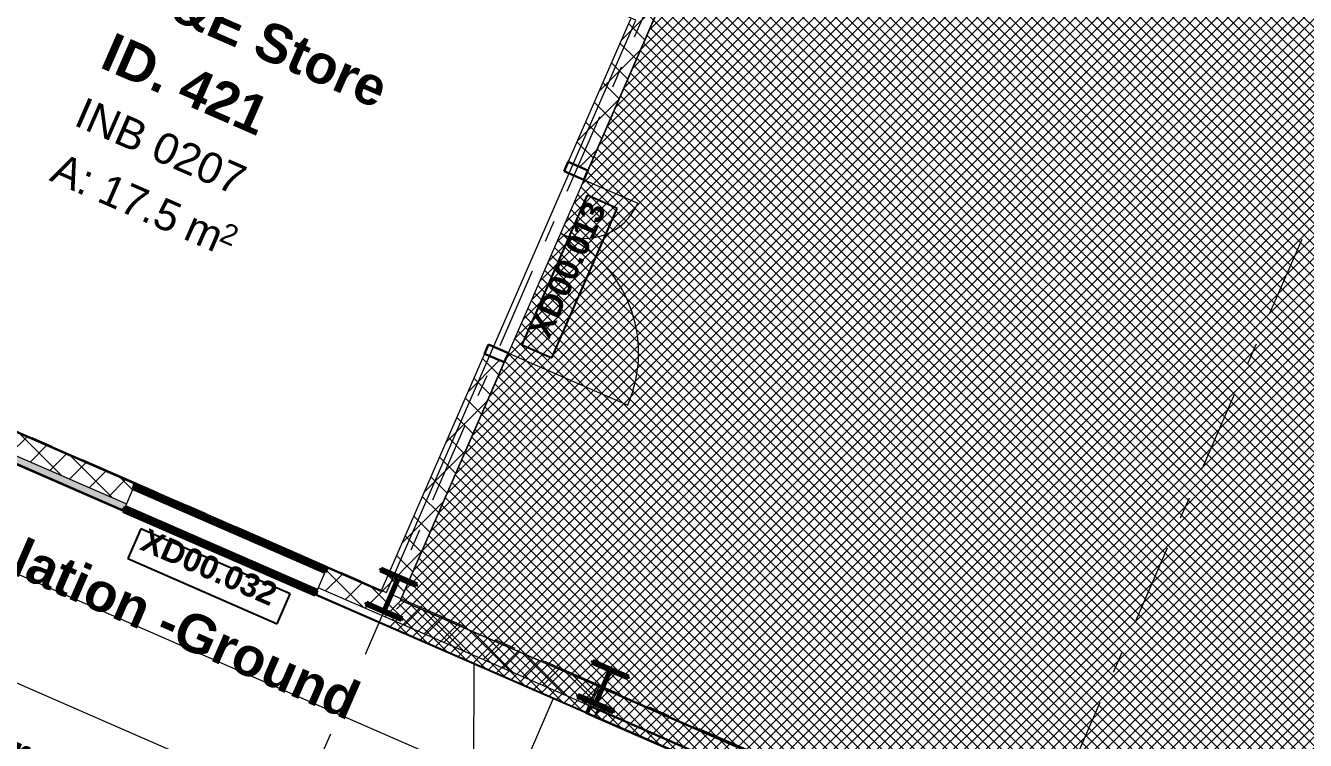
# Model space of a CAD drawing. Header units: millimetres. Extents: x -99530 to 1067232, y -97212 to 137997.
# Drawn here: x 26202 to 34515, y -29 to 4614 of the extents above; entities that cross this region are included whole.
import ezdxf
from ezdxf.enums import TextEntityAlignment as Align

# ---------------------------------------------------------------- set-up
doc = ezdxf.new("R2010")
doc.units = ezdxf.units.MM
doc.header["$MEASUREMENT"] = 0
doc.linetypes.add('Double Dashed', pattern=[1093.611073, 529.166651, -211.666656, 141.111112, -211.666656])
for name, color, linetype in [('A-05-M_Gross_Int_Circulation', 7, 'Continuous'), ('A-15-M_Column_Int', 7, 'Continuous'), ('A-15-MG_Structural_Grid', 7, 'Continuous'), ('A-25-M_Wall_Int', 7, 'Continuous'), ('ArchiCAD Door Markers', 7, 'Continuous'), ('ArchiCAD Doors', 7, 'Continuous'), ('ArchiCAD Windows', 7, 'Continuous'), ('New_A-05-M_Gross_Int_Siemens', 7, 'Continuous'), ('New_ArchiCAD Door Markers', 7, 'Continuous'), ('New_ArchiCAD Doors', 7, 'Continuous')]:
    doc.layers.add(name, color=color, linetype=linetype)
for name, color, linetype, lineweight, true_color in [('A-05-M_Gross_Int_Circulation_Pen_No__74', 7, 'Continuous', 20, 0x606060), ('A-15-M_Column_Int_Pen_No__28', 7, 'Continuous', 50, 0x2a2a2a), ('A-15-MG_Structural_Grid_Pen_No__163', 7, 'Continuous', 0, 0x750077), ('A-25-M_Wall_Int_Pen_No__102', 7, 'Continuous', 15, 0xcccccc), ('A-25-M_Wall_Int_Pen_No__107', 7, 'Continuous', 15, 0xa6a6a6), ('A-25-M_Wall_Int_Pen_No__27', 7, 'Continuous', 50, 0x2a2a2a), ('ArchiCAD Doors_Pen_No__43', 7, 'Continuous', 30, 0x444444), ('ArchiCAD Doors_Pen_No__63', 7, 'Continuous', 20, 0x606060), ('ArchiCAD Windows_Pen_No__43', 7, 'Continuous', 30, 0x444444), ('New_A-05-M_Gross_Int_Siemens_Pen_No__74', 7, 'Continuous', 20, 0x606060)]:
    doc.layers.add(name, color=color, linetype=linetype, lineweight=lineweight, true_color=true_color)
for name, color, linetype, lineweight in [('A-25-M_Wall_Int_Pen_No__1', 7, 'Continuous', 13), ('A-30-M_Stair_Pen_No__1', 7, 'Continuous', 13), ('A-30-M_Stair_Pen_No__2', 8, 'Continuous', 15), ('ArchiCAD Door Markers_Pen_No__1', 7, 'Continuous', 13), ('ArchiCAD Door Markers_Pen_No__5', 7, 'Continuous', 25), ('ArchiCAD Doors_Pen_No__1', 7, 'Continuous', 13), ('ArchiCAD Zone Stamps_Pen_No__6', 7, 'Continuous', 35), ('New_A-95-P_Text_1_50_GA_Pen_No__1', 7, 'Continuous', 13), ('New_ArchiCAD Door Markers_Pen_No__1', 7, 'Continuous', 13), ('New_ArchiCAD Door Markers_Pen_No__5', 7, 'Continuous', 25), ('New_ArchiCAD Doors_Pen_No__1', 7, 'Continuous', 13), ('New_ArchiCAD Zone Stamps_Pen_No__6', 7, 'Continuous', 35), ('New_ArchiCAD Zone Stamps_Pen_No__9', 7, 'Continuous', 13)]:
    doc.layers.add(name, color=color, linetype=linetype, lineweight=lineweight)
doc.styles.add('GENERATED_STYLE_1', font='')
doc.styles.add('GENERATED_STYLE_2', font='')
doc.styles.add('GENERATED_STYLE_3', font='')
doc.styles.add('GENERATED_STYLE_4', font='')
doc.styles.get('GENERATED_STYLE_1').set_extended_font_data('Arial', bold=True)
doc.styles.get('GENERATED_STYLE_2').set_extended_font_data('Swis721 BT', bold=True)
doc.styles.get('GENERATED_STYLE_3').set_extended_font_data('Arial')
doc.styles.get('GENERATED_STYLE_4').set_extended_font_data('Swis721 BT')
pattern_1 = [(45, (0, 0), (-91.9239, 91.9239), []), (135, (0, 0), (91.9239, 91.9239), [])]
pattern_2 = [(156.44035, (0, 0), (69.2307, 158.7675), [0, -100]), (156.44035, (-80.45, -59.4), (69.2307, 158.7675), [0, -100])]
pattern_3 = [(103.994, (0, 0), (-1137.956, 451.32), [0, -965.2, 0, -1079.5, 0, -1031.875]), (73.994, (0, 0), (-1195.13, 1745.31), [0, -520.7, 0, -869.95, 0, -333.375]), (33.994, (-311.5, -716.2), (785.414, 1814.82), [0, -317.5, 0, -1143, 0, -1492.25]), (23.994, (-311.5, -716.2), (250.28, 1972.77), [0, -158.75, 0, -749.3, 0, -857.25])]

# ---------------------------------------------------------------- blocks, each defined once
blk = doc.blocks.new('M&E Store_INB 0207_8_1', base_point=(27299, 3664.8))
at = {"layer": 'New_A-05-M_Gross_Int_Siemens_Pen_No__74', "linetype": 'Continuous'}
for p, q in [((26202.9, 6377.4), (24581.7, 2659.5)), ((30167.3, 4648.7), (26202.9, 6377.4)), ((28546.1, 930.8), (30167.3, 4648.7)), ((24581.7, 2659.5), (28546.1, 930.8))]:
    blk.add_line(p, q, dxfattribs=at)
at = {"layer": 'New_ArchiCAD Zone Stamps_Pen_No__6'}
for tag, height, style, p in [('ROOM_NAME', 250, 'GENERATED_STYLE_1', (26963.8, 5007.4)), ('zoneNameLine2', 250, 'GENERATED_STYLE_1', (26775.3, 4575.3)), ('ROOM_NUMBER', 200, 'GENERATED_STYLE_3', (26586.9, 4154.6)), ('measuredAreaCode', 200, 'GENERATED_STYLE_3', (26429.9, 3794.5)), ('DUMMY_649', 200, 'GENERATED_STYLE_3', (26737.3, 3660.4)), ('DUMMY_650', 200, 'GENERATED_STYLE_3', (27226.6, 3447.1)), ('DUMMY_651', 133.3, 'GENERATED_STYLE_3', (27505.9, 3340.5))]:
    blk.add_attdef(tag, text='', height=height, rotation=336.44041, dxfattribs=dict(at, style=style)).set_placement(p, align=Align.TOP_LEFT)
blk = doc.blocks.new('Hub Circulation -Ground_INB 0250_10_1', base_point=(26036.8, 161.4))
at = {"layer": 'A-05-M_Gross_Int_Circulation_Pen_No__74', "linetype": 'Continuous'}
blk.add_line((49129, -8259.7), (14402, 6891.1), dxfattribs=at)
at = {"layer": 'ArchiCAD Zone Stamps_Pen_No__6'}
for tag, height, style, p in [('ROOM_NAME', 250, 'GENERATED_STYLE_1', (24663, 1956.9)), ('zoneNameLine2', 250, 'GENERATED_STYLE_1', (24474.6, 1524.8)), ('ROOM_NUMBER', 200, 'GENERATED_STYLE_3', (24286.1, 1104.1)), ('measuredAreaCode', 200, 'GENERATED_STYLE_3', (24129.1, 743.9)), ('DUMMY_649', 200, 'GENERATED_STYLE_3', (24436.5, 609.9)), ('DUMMY_650', 200, 'GENERATED_STYLE_3', (25065.7, 335.5)), ('DUMMY_651', 133.3, 'GENERATED_STYLE_3', (25345, 229))]:
    blk.add_attdef(tag, text='', height=height, rotation=336.44041, dxfattribs=dict(at, style=style)).set_placement(p, align=Align.TOP_LEFT)
blk = doc.blocks.new('Workshop_INB 0206_20_1', base_point=(41803.5, 2737))
at = {"layer": 'New_A-05-M_Gross_Int_Siemens_Pen_No__74', "linetype": 'Continuous'}
for p, q in [((33150.4, 11230.1), (28638.4, 882.5)), ((28638.4, 882.5), (29945.1, 312.7)), ((29945.1, 312.7), (49171.7, -8071))]:
    blk.add_line(p, q, dxfattribs=at)
at = {"layer": 'New_ArchiCAD Zone Stamps_Pen_No__9'}
for tag, height, style, p in [('ROOM_NAME', 250, 'GENERATED_STYLE_1', (41497.4, 4067)), ('zoneNameLine2', 250, 'GENERATED_STYLE_1', (41309, 3634.8)), ('ROOM_NUMBER', 200, 'GENERATED_STYLE_3', (41120.6, 3214.1)), ('measuredAreaCode', 200, 'GENERATED_STYLE_3', (40963.5, 2854)), ('DUMMY_649', 200, 'GENERATED_STYLE_3', (41270.9, 2720)), ('DUMMY_650', 200, 'GENERATED_STYLE_3', (41900.1, 2445.6)), ('DUMMY_651', 133.3, 'GENERATED_STYLE_3', (42179.4, 2339.1))]:
    blk.add_attdef(tag, text='', height=height, rotation=336.44041, dxfattribs=dict(at, style=style)).set_placement(p, align=Align.TOP_LEFT)
blk = doc.blocks.new('Window 19')
at = {"layer": 'ArchiCAD Windows_Pen_No__43', "linetype": 'Continuous'}
for p, q in [((-4540, 140), (4540, 140)), ((-4475, 0), (4475, 0)), ((4475, -50), (4475, 0)), ((4475, 0), (4525, 0)), ((4525, 0), (4525, -50)), ((4525, 0), (4530, 0)), ((4525, -50), (4525, 0)), ((4530, 0), (4530, -50)), ((-4540, -50), (4540, -50)), ((4475, -50), (-4475, -50)), ((4525, -50), (4475, -50)), ((4530, -50), (4525, -50))]:
    blk.add_line(p, q, dxfattribs=at)
blk = doc.blocks.new('Simple Door Opening_5')
at = {"layer": 'ArchiCAD Doors_Pen_No__1', "linetype": 'Continuous'}
for p, q in [((4530, -50), (4530, 0)), ((4530, -190), (4530, -50))]:
    blk.add_line(p, q, dxfattribs=at)
blk = doc.blocks.new('Simple Door Opening_6')
at = {"layer": 'New_ArchiCAD Doors_Pen_No__1', "linetype": 'Continuous'}
for p, q in [((-680, 190), (-680, 50)), ((680, 190), (680, 50)), ((-680, 50), (-680, 0)), ((680, 50), (680, 0))]:
    blk.add_line(p, q, dxfattribs=at)
blk = doc.blocks.new('Door Stamp 17_11')
at = {"layer": 'New_ArchiCAD Door Markers_Pen_No__5', "linetype": 'Continuous'}
for p, q in [((529.8, -250), (-529.8, -250)), ((-529.8, -250), (-529.8, -461.8)), ((529.8, -461.8), (529.8, -250)), ((-529.8, -461.8), (529.8, -461.8)), ((-529.8, -461.8), (529.8, -461.8))]:
    blk.add_line(p, q, dxfattribs=at)
at = {"layer": 'New_ArchiCAD Door Markers_Pen_No__1', "style": 'GENERATED_STYLE_2'}
blk.add_attdef('AC_WIDO_ID', text='', height=150, dxfattribs=at).set_placement((-470.9, -417), align=Align.BOTTOM_LEFT)
blk = doc.blocks.new('Wall_28_1', base_point=(14441.8, 7072.9))
at = {"layer": 'A-25-M_Wall_Int_Pen_No__107', "linetype": 'Continuous'}
h = blk.add_hatch(dxfattribs=at)
h.set_pattern_fill('Concrete_Block_0001', color=256, style=0, pattern_type=2)
h.set_pattern_definition(pattern_1)
h.paths.add_polyline_path([(26912.8, 1635), (14616, 6997), (14431.7, 6924.6), (26856.8, 1506.6)])
h = blk.add_hatch(dxfattribs=at)
h.set_pattern_fill('Plaster_0001', color=256, style=0, pattern_type=2)
h.set_pattern_definition(pattern_2)
h.paths.add_polyline_path([(26856.8, 1506.6), (14431.7, 6924.6), (14365.9, 6898.8), (26836.8, 1460.8)])
h = blk.add_hatch(dxfattribs=at)
h.set_pattern_fill('Concrete_Block_0001', color=256, style=0, pattern_type=2)
h.set_pattern_definition(pattern_1)
h.paths.add_polyline_path([(28159.4, 1091.4), (28103.5, 963), (29861.1, 196.6), (29917.1, 324.9)])
h = blk.add_hatch(dxfattribs=at)
h.set_pattern_fill('Plaster_0001', color=256, style=0, pattern_type=2)
h.set_pattern_definition(pattern_2)
h.paths.add_polyline_path([(28103.5, 963), (28083.5, 917.2), (29841.1, 150.8), (29861.1, 196.6)])
at = {"layer": 'A-25-M_Wall_Int_Pen_No__1', "linetype": 'Continuous'}
for p, q in [((26856.8, 1506.6), (14431.7, 6924.6)), ((29861.1, 196.6), (28103.5, 963)), ((29861.1, 196.6), (29917.1, 324.9)), ((29841.1, 150.8), (29861.1, 196.6))]:
    blk.add_line(p, q, dxfattribs=at)
at = {"layer": 'A-25-M_Wall_Int_Pen_No__1', "linetype": 'Continuous', "flags": 128}
for points in [[(14365.9, 6898.8), (26836.8, 1460.8)], [(26912.8, 1635), (24545.6, 2667.2)], [(28510, 938.5), (28159.4, 1091.4)], [(28083.5, 917.2), (29841.1, 150.8)], [(29917.1, 324.9), (28638.4, 882.5)]]:
    blk.add_lwpolyline(points, dxfattribs=at)
at = {"layer": 'ArchiCAD Doors', "color": 251, "linetype": 'Continuous', "lineweight": 20, "true_color": 0x606060, "zscale": 1000, "rotation": 156.4403498074591}
blk.add_blockref('Simple Door Opening_5', (34002.7, -1663.9), dxfattribs=at)
at = {"layer": 'ArchiCAD Windows', "color": 251, "linetype": 'Continuous', "lineweight": 20, "true_color": 0x606060, "xscale": -1, "zscale": 1000, "rotation": 336.4403498074591}
blk.add_blockref('Window 19', (34022.7, -1618.1), dxfattribs=at)
at = {"layer": 'New_ArchiCAD Door Markers'}
ref = blk.add_blockref('Door Stamp 17_11', (27536.1, 1363.2), dxfattribs=dict(at, rotation=336.4403498074591))
ref.add_attrib('AC_WIDO_ID', 'XD00.032', dxfattribs={"layer": 'New_ArchiCAD Door Markers_Pen_No__1', "color": 7, "height": 150, "rotation": 336.44035, "style": 'GENERATED_STYLE_2'}).set_placement((26919.8, 1172.9), align=Align.BOTTOM_LEFT)
at = {"layer": 'New_ArchiCAD Doors', "color": 251, "linetype": 'Continuous', "lineweight": 20, "true_color": 0x606060, "xscale": -1, "zscale": 1000, "rotation": 336.4403498074591}
blk.add_blockref('Simple Door Opening_6', (27460.2, 1189), dxfattribs=at)
blk = doc.blocks.new('Double Door Asymmetric 19_9')
at = {"layer": 'ArchiCAD Doors_Pen_No__1', "linetype": 'Continuous'}
for p, q in [((-680, 0), (-692, 0)), ((-680, 0), (-680, -140)), ((680, 0), (680, -140)), ((680, 0), (692, 0)), ((-680, -140), (-692, -140)), ((680, -140), (692, -140))]:
    blk.add_line(p, q, dxfattribs=at)
at = {"layer": 'ArchiCAD Doors_Pen_No__43', "linetype": 'Continuous'}
for p, q in [((-614, 0), (-680, 0)), ((-680, 0), (-680, -140)), ((-614, -140), (-614, 0)), ((680, 0), (614, 0)), ((614, 0), (614, -140)), ((680, -140), (680, 0)), ((-680, -140), (-614, -140)), ((614, -140), (680, -140))]:
    blk.add_line(p, q, dxfattribs=at)
at = {"layer": 'ArchiCAD Doors_Pen_No__63', "linetype": 'Continuous'}
for p, q in [((614, 0), (614, 846)), ((-614, 0), (-614, 382))]:
    blk.add_line(p, q, dxfattribs=at)
for centre, radius, start, end in [((614, 0), 846, 90, 180), ((-614, 0), 382, 0, 90)]:
    blk.add_arc(centre, radius, start, end, dxfattribs=at)
blk = doc.blocks.new('Door Stamp 17_9')
at = {"layer": 'ArchiCAD Door Markers_Pen_No__5', "linetype": 'Continuous'}
for p, q in [((529.8, -200), (-529.8, -200)), ((-529.8, -200), (-529.8, -411.8)), ((529.8, -411.8), (529.8, -200)), ((-529.8, -411.8), (529.8, -411.8)), ((-529.8, -411.8), (529.8, -411.8))]:
    blk.add_line(p, q, dxfattribs=at)
at = {"layer": 'ArchiCAD Door Markers_Pen_No__1', "style": 'GENERATED_STYLE_2'}
blk.add_attdef('AC_WIDO_ID', text='', height=150, dxfattribs=at).set_placement((-470.9, -367.2), align=Align.BOTTOM_LEFT)
blk = doc.blocks.new('Wall_29_1', base_point=(28510, 938.5))
at = {"layer": 'A-25-M_Wall_Int_Pen_No__107', "linetype": 'Continuous'}
h = blk.add_hatch(dxfattribs=at)
h.set_pattern_fill('Concrete_Block_0001', color=256, style=0, pattern_type=2)
h.set_pattern_definition(pattern_1)
h.paths.add_polyline_path([(33096.8, 11457.3), (29727.1, 3729.5), (29855.4, 3673.6), (33225.1, 11401.3)])
h = blk.add_hatch(dxfattribs=at)
h.set_pattern_fill('Concrete_Block_0001', color=256, style=0, pattern_type=2)
h.set_pattern_definition(pattern_1)
h.paths.add_polyline_path([(28510, 938.5), (28638.4, 882.5), (29311.8, 2426.9), (29183.5, 2482.9)])
at = {"layer": 'A-25-M_Wall_Int_Pen_No__1', "linetype": 'Continuous'}
for p, q in [((29727.1, 3729.5), (29731.9, 3740.5)), ((29855.4, 3673.6), (29727.1, 3729.5)), ((29855.4, 3673.6), (29860.2, 3684.6)), ((29183.5, 2482.9), (29178.7, 2471.9)), ((29311.8, 2426.9), (29183.5, 2482.9)), ((29311.8, 2426.9), (29307, 2415.9))]:
    blk.add_line(p, q, dxfattribs=at)
at = {"layer": 'A-25-M_Wall_Int_Pen_No__1', "linetype": 'Continuous', "flags": 128}
for points in [[(29855.4, 3673.6), (33225.1, 11401.3)], [(30131.2, 4656.3), (29727.1, 3729.5)], [(29183.5, 2482.9), (28510, 938.5)], [(28638.4, 882.5), (29311.8, 2426.9)]]:
    blk.add_lwpolyline(points, dxfattribs=at)
at = {"layer": 'ArchiCAD Door Markers'}
ref = blk.add_blockref('Door Stamp 17_9', (29455.3, 3106.2), dxfattribs=dict(at, rotation=66.44041492154177))
ref.add_attrib('AC_WIDO_ID', 'XD00.013', dxfattribs={"layer": 'ArchiCAD Door Markers_Pen_No__1', "color": 7, "height": 150, "rotation": 66.44041, "style": 'GENERATED_STYLE_2'}).set_placement((29644.5, 2554.8), align=Align.BOTTOM_LEFT)
at = {"layer": 'ArchiCAD Doors', "color": 251, "linetype": 'Continuous', "lineweight": 20, "true_color": 0x606060, "zscale": 1000, "rotation": 246.4404115839914}
blk.add_blockref('Double Door Asymmetric 19_9', (29583.6, 3050.3), dxfattribs=at)
blk = doc.blocks.new('Universal Columns Column 19')
at = {"layer": 'A-15-M_Column_Int', "linetype": 'Continuous', "lineweight": 0, "true_color": 0xffffff}
h = blk.add_hatch(dxfattribs=at)
h.set_pattern_fill('613_01__a5_STUCCO_0001', style=0, pattern_type=2)
h.set_pattern_definition([(286.3, (0, 0), (-3213820, 11866500), [3000, -14992680]), (309.93, (992000, -2522800), (-1760680, 765780), [4670, -4288600]), (111.49, (-168200, -712500), (765800, 1760700), [7100, -2708200]), (111.49, (-238700, -1062700), (765800, 1760700), [7100, -2708200]), (111.49, (-566500, -1578300), (765800, 1760700), [7100, -2708200]), (111.49, (-655700, -1708100), (765800, 1760700), [7100, -2708200]), (111.494, (-465300, -1834400), (765800, 1760700), [7100, -2708200]), (111.494, (-104200, -1931700), (765800, 1760700), [7100, -2708200]), (111.494, (257800, -2002000), (765800, 1760700), [7100, -2708200]), (183.06, (-194600, -886000), (2526450, 994900), [11200, -4282100]), (183.06, (-349700, -1079650), (2526450, 994900), [11200, -4282100]), (183.06, (116350, -2076500), (2526450, 994900), [11200, -4282100]), (111.49, (-350400, -1231700), (765800, 1760700), [7100, -2708200]), (111.49, (-502900, -1720200), (765800, 1760700), [7100, -2708200]), (111.494, (-274000, -1895900), (765800, 1760700), [7100, -2708200]), (111.494, (322000, -2155100), (765800, 1760700), [7100, -2708200]), (48.06, (-367140, -1412600), (765780, 1760680), [10500, -6061050]), (48.06, (-236400, -1671930), (765780, 1760680), [10520, -6061050]), (48.06, (-93300, -549600), (765800, 1760700), [10500, -6061050]), (48.06, (189050, -378800), (765800, 1760700), [10500, -6061050]), (48.06, (50600, -207200), (765800, 1760700), [10500, -6061050]), (48.06, (563700, -450600), (765800, 1760700), [10500, -6061050]), (48.06, (904800, -517960), (765780, 1760680), [10500, -6061050]), (48.06, (1265960, -877540), (765780, 1760680), [10500, -6061050]), (48.06, (1482600, -916100), (765780, 1760680), [10520, -6061050]), (48.06, (1273060, -1199550), (765780, 1760680), [10520, -6061050]), (48.06, (1211900, -1491860), (765780, 1760680), [10520, -6061050]), (48.06, (943500, -1689000), (765780, 1760680), [10520, -6061050]), (48.06, (1016600, -1999200), (765780, 1760680), [10520, -6061050]), (48.06, (801000, -2133260), (765780, 1760680), [10520, -6061050]), (48.06, (807600, -2293060), (765780, 1760680), [10520, -6061050]), (48.06, (630500, -2291960), (765780, 1760680), [10520, -6061050]), (48.06, (151700, -1607900), (765780, 1760680), [10520, -6061050]), (48.06, (70000, -1177460), (765780, 1760680), [10500, -6061050]), (48.06, (631750, -935800), (765780, 1760680), [10500, -6061050]), (48.06, (986700, -1181300), (765780, 1760680), [10500, -6061050]), (48.06, (850600, -1436000), (765780, 1760680), [10520, -6061050]), (48.06, (409300, -1365550), (765780, 1760680), [10500, -6061050]), (48.06, (488700, -1638000), (765780, 1760680), [10520, -6061050]), (48.06, (565600, -1787900), (765780, 1760680), [10520, -6061050]), (48.06, (297900, -886800), (765780, 1760680), [10500, -6061050]), (48.06, (277700, -629950), (765800, 1760700), [10500, -6061050]), (111.494, (551400, -2107800), (765800, 1760700), [7100, -2708200]), (111.494, (998900, -2140500), (765800, 1760700), [7100, -2708200]), (111.49, (707000, -1598400), (765800, 1760700), [7100, -2708200]), (111.494, (1193500, -1658100), (765800, 1760700), [7100, -2708200]), (111.49, (691100, -1191600), (765800, 1760700), [7100, -2708200]), (111.49, (1263300, -1334100), (765800, 1760700), [7100, -2708200]), (111.49, (979600, -866500), (765800, 1760700), [7100, -2708200]), (111.49, (1307600, -730700), (765800, 1760700), [7100, -2708200]), (111.49, (640400, -526600), (765800, 1760700), [7100, -2708200]), (111.49, (694500, -717200), (765800, 1760700), [7100, -2708200]), (111.49, (314700, -283700), (765800, 1760700), [7100, -2708200]), (111.49, (167600, -528500), (765800, 1760700), [7100, -2708200]), (111.49, (12400, -430600), (765800, 1760700), [7100, -2708200]), (111.49, (67100, -748000), (765800, 1760700), [7100, -2708200]), (111.49, (344000, -1091200), (765800, 1760700), [7100, -2708200]), (111.49, (29600, -939300), (765800, 1760700), [7100, -2708200]), (111.49, (438400, -757700), (765800, 1760700), [7100, -2708200]), (111.49, (-42600, -1373600), (765800, 1760700), [7100, -2708200]), (169.023, (65740, -1702860), (-7808487, 1302433), [10530, -17691000]), (169.023, (1133700, -1883880), (-7808487, 1302433), [10530, -17691000]), (169.023, (1445740, -1224800), (-7808487, 1302433), [10530, -17691000]), (169.023, (1047320, -1405880), (-7808487, 1302433), [10530, -17691000]), (169.023, (180300, -1357830), (-7808487, 1302433), [10530, -17691000]), (169.023, (-432670, -1577200), (-7808487, 1302433), [10530, -17691000]), (169.023, (223600, -966600), (-7808487, 1302433), [10530, -17691000]), (169.023, (1136430, -1014340), (-7808487, 1302433), [10530, -17691000]), (169.023, (1524220, -1021000), (-7808487, 1302433), [10530, -17691000]), (169.023, (1135220, -608810), (-7808487, 1302433), [10530, -17691000]), (169.023, (893470, -721350), (-7808487, 1302433), [10530, -17691000]), (169.023, (840820, -1017380), (-7808487, 1302433), [10530, -17691000]), (169.023, (46180, -1841170), (-7808487, 1302433), [10530, -17691000]), (169.023, (407640, -1861700), (-7808487, 1302433), [10530, -17691000]), (169.023, (845750, -1951000), (-7808487, 1302433), [10530, -17691000]), (48.06, (1350950, -1429200), (765780, 1760680), [10520, -6061050]), (48.06, (1140700, -2005970), (765780, 1760680), [10520, -6061050]), (48.06, (978100, -2309850), (765780, 1760680), [10520, -6061050]), (48.06, (198750, -158600), (765800, 1760700), [10500, -6061050]), (48.06, (458460, -261400), (765800, 1760700), [10500, -6061050]), (48.06, (772750, -448730), (765780, 1760680), [10500, -6061050]), (48.06, (1481360, -686060), (765780, 1760680), [10520, -6061050]), (48.06, (1667650, -817700), (765780, 1760680), [10520, -6061050]), (48.06, (1651400, -901750), (765780, 1760680), [10520, -6061050])])
h.paths.add_polyline_path([(-127.3, -127.05), (127.3, -127.05), (127.3, -112.85), (4.3, -112.85), (4.3, 112.85), (127.3, 112.85), (127.3, 127.05), (-127.3, 127.05), (-127.3, 112.85), (-4.3, 112.85), (-4.3, -112.85), (-127.3, -112.85)])
at = {"layer": 'A-15-M_Column_Int_Pen_No__28', "linetype": 'Continuous'}
for p, q in [((127.3, 127.05), (-127.3, 127.05)), ((-127.3, 127.05), (-127.3, 112.85)), ((-127.3, 112.85), (-4.3, 112.85)), ((-4.3, 112.85), (-4.3, -112.85)), ((4.3, -112.85), (4.3, 112.85)), ((4.3, 112.85), (127.3, 112.85)), ((127.3, 112.85), (127.3, 127.05)), ((-4.3, -112.85), (-127.3, -112.85)), ((-127.3, -112.85), (-127.3, -127.05)), ((-127.3, -127.05), (127.3, -127.05)), ((127.3, -112.85), (4.3, -112.85)), ((127.3, -127.05), (127.3, -112.85))]:
    blk.add_line(p, q, dxfattribs=at)
blk = doc.blocks.new('Existing Hub main')
at = {"layer": 'A-30-M_Stair_Pen_No__2', "linetype": 'Continuous'}
blk.add_hatch(color=256, dxfattribs=at).paths.add_polyline_path([(100, 650, 1), (-100, 650, 1)])
at = {"layer": 'A-30-M_Stair_Pen_No__1', "linetype": 'Continuous'}
for p, q in [((0, 1300), (1365.216, 1300)), ((0, 1300), (0, 0)), ((0, 1300), (0, 0)), ((280, 1300), (280, 0)), ((560, 1300), (560, 0)), ((840, 1300), (840, 0)), ((1130.216, 650), (850.216, 1300)), ((1365.216, 1300), (895.216, 0)), ((1471.55, 1300), (1001.55, 0)), ((1120, 1300), (1120, 621.744)), ((1471.55, 1300), (7640, 1300)), ((7360, 650), (7080, 1300)), ((7640, 1300), (7640, 0)), ((0, 650), (1130.216, 650)), ((1130.216, 650), (850.216, 0)), ((1236.55, 650), (7360, 650)), ((7360, 650), (7080, 0)), ((0, 0), (895.216, 0)), ((1001.55, 0), (7640, 0))]:
    blk.add_line(p, q, dxfattribs=at)
blk.add_circle((0, 650), 100, dxfattribs=at)
blk = doc.blocks.new('Standard grid marker')
at = {"layer": 'A-15-MG_Structural_Grid_Pen_No__163', "linetype": 'Double Dashed'}
blk.add_line((1000, 0), (29726, 0), dxfattribs=at)
at = {"layer": 'A-15-MG_Structural_Grid_Pen_No__163', "style": 'GENERATED_STYLE_4'}
for tag, p in [('AC_MarkerText_1_0', (-500, 41.2)), ('AC_MarkerText_1_1', (31226, 41.2))]:
    blk.add_attdef(tag, text='', height=350, rotation=90, dxfattribs=at).set_placement(p, align=Align.MIDDLE_CENTER)
blk = doc.blocks.new('Standard grid marker_3')
at = {"layer": 'A-15-MG_Structural_Grid_Pen_No__163', "linetype": 'Double Dashed'}
blk.add_line((1000, 0), (74254.8, 0), dxfattribs=at)
at = {"layer": 'A-15-MG_Structural_Grid_Pen_No__163', "style": 'GENERATED_STYLE_4'}
for tag, p in [('AC_MarkerText_1_0', (-500, 43.4)), ('AC_MarkerText_1_1', (75754.8, 43.4))]:
    blk.add_attdef(tag, text='', height=350, rotation=360, dxfattribs=at).set_placement(p, align=Align.MIDDLE_CENTER)
blk = doc.blocks.new('Wall_499_2', base_point=(26836.8, 1460.8))
at = {"layer": 'A-25-M_Wall_Int_Pen_No__107', "linetype": 'Continuous'}
h = blk.add_hatch(dxfattribs=at)
h.set_pattern_fill('613_01__ad_AR_SAND_0002', color=256, style=0, pattern_type=2)
h.set_pattern_definition(pattern_3)
h.paths.add_polyline_path([(26836.8, 1460.8), (28083.5, 917.2), (28089.5, 930.9), (26842.8, 1474.5)])
at = {"layer": 'A-25-M_Wall_Int_Pen_No__27', "linetype": 'Continuous', "flags": 128}
for points in [[(26842.8, 1474.5), (26836.8, 1460.8)], [(26836.8, 1460.8), (28083.5, 917.2)], [(28089.5, 930.9), (26842.8, 1474.5)], [(28083.5, 917.2), (28089.5, 930.9)]]:
    blk.add_lwpolyline(points, dxfattribs=at)
blk = doc.blocks.new('Wall_500_2', base_point=(26912.8, 1635))
at = {"layer": 'A-25-M_Wall_Int_Pen_No__107', "linetype": 'Continuous'}
h = blk.add_hatch(dxfattribs=at)
h.set_pattern_fill('613_01__ad_AR_SAND_0002', color=256, style=0, pattern_type=2)
h.set_pattern_definition(pattern_3)
h.paths.add_polyline_path([(26906.8, 1621.2), (28153.4, 1077.6), (28159.4, 1091.4), (26912.8, 1635)])
at = {"layer": 'A-25-M_Wall_Int_Pen_No__27', "linetype": 'Continuous', "flags": 128}
for points in [[(26912.8, 1635), (26906.8, 1621.2)], [(26906.8, 1621.2), (28153.4, 1077.6)], [(28159.4, 1091.4), (26912.8, 1635)], [(28153.4, 1077.6), (28159.4, 1091.4)]]:
    blk.add_lwpolyline(points, dxfattribs=at)
blk = doc.blocks.new('Wall_501_2', base_point=(26906.8, 1621.2))
at = {"layer": 'A-25-M_Wall_Int_Pen_No__107', "linetype": 'Continuous'}
h = blk.add_hatch(dxfattribs=at)
h.set_pattern_fill('613_01__ad_AR_SAND_0002', color=256, style=0, pattern_type=2)
h.set_pattern_definition(pattern_3)
h.paths.add_polyline_path([(26900.8, 1607.5), (28147.4, 1063.9), (28153.4, 1077.6), (26906.8, 1621.2)])
at = {"layer": 'A-25-M_Wall_Int_Pen_No__27', "linetype": 'Continuous', "flags": 128}
for points in [[(26906.8, 1621.2), (26900.8, 1607.5)], [(26900.8, 1607.5), (28147.4, 1063.9)], [(28153.4, 1077.6), (26906.8, 1621.2)], [(28147.4, 1063.9), (28153.4, 1077.6)]]:
    blk.add_lwpolyline(points, dxfattribs=at)
blk = doc.blocks.new('Wall_502_2', base_point=(28089.5, 930.9))
at = {"layer": 'A-25-M_Wall_Int_Pen_No__107', "linetype": 'Continuous'}
h = blk.add_hatch(dxfattribs=at)
h.set_pattern_fill('613_01__ad_AR_SAND_0002', color=256, style=0, pattern_type=2)
h.set_pattern_definition(pattern_3)
h.paths.add_polyline_path([(28095.5, 944.7), (26848.8, 1488.3), (26842.8, 1474.5), (28089.5, 930.9)])
at = {"layer": 'A-25-M_Wall_Int_Pen_No__27', "linetype": 'Continuous', "flags": 128}
for points in [[(26848.8, 1488.3), (26842.8, 1474.5)], [(26842.8, 1474.5), (28089.5, 930.9)], [(28095.5, 944.7), (26848.8, 1488.3)], [(28089.5, 930.9), (28095.5, 944.7)]]:
    blk.add_lwpolyline(points, dxfattribs=at)

msp = doc.modelspace()

# ---------------------------------------------------------------- hatches: boundary and pattern name
at = {"layer": 'A-25-M_Wall_Int_Pen_No__102', "linetype": 'Continuous'}
h = msp.add_hatch(dxfattribs=at)
h.set_pattern_fill('Grid_5x5_Diagonal_0001', color=256, style=0, pattern_type=2)
h.set_pattern_definition([(45, (0, 0), (-35.35534, 35.35534), []), (135, (0, 0), (35.35534, 35.35534), [])])
h.paths.add_polyline_path([(44768.3, -19356.4), (49530.7, -8434.9), (28562.4, 708.3), (33140, 11206.2), (74273.5, -6730.2), (64933.5, -28149.5)])

# ---------------------------------------------------------------- block references
at = {"layer": 'A-05-M_Gross_Int_Circulation', "linetype": 'Continuous'}
ref = msp.add_blockref('Hub Circulation -Ground_INB 0250_10_1', (26036.8, 161.4), dxfattribs=at)
ref.add_attrib('ROOM_NAME', 'Hub Circulation -Ground', dxfattribs={"layer": 'ArchiCAD Zone Stamps_Pen_No__6', "color": 7, "height": 250, "rotation": 336.44041, "style": 'GENERATED_STYLE_1'}).set_placement((24663, 1956.9), align=Align.TOP_LEFT)
at = {"layer": 'A-15-M_Column_Int', "linetype": 'Continuous', "zscale": 1000}
for p, rotation in [((28578, 919.4), 336.440414821721), ((29953, 319.9), 336.4404115839932)]:
    msp.add_blockref('Universal Columns Column 19', p, dxfattribs=dict(at, rotation=rotation))
at = {"layer": 'A-15-MG_Structural_Grid', "color": 8, "linetype": 'Continuous', "lineweight": 15, "zscale": 1000}
for name, p, rotation in [('Standard grid marker', (34264.4, 13959.8), 246.440411583993), ('Standard grid marker', (38389.3, 12161.2), 246.440411583993), ('Standard grid marker_3', (3595.3, 11813.5), 336.440411583993)]:
    msp.add_blockref(name, p, dxfattribs=dict(at, rotation=rotation))
at = {"layer": 'A-25-M_Wall_Int', "color": 250, "lineweight": 50, "true_color": 0x2a2a2a}
for name, p in [('Wall_29_1', (28510, 938.5)), ('Wall_28_1', (14441.8, 7072.9)), ('Wall_501_2', (26906.8, 1621.2)), ('Wall_500_2', (26912.8, 1635)), ('Wall_499_2', (26836.8, 1460.8)), ('Wall_502_2', (28089.5, 930.9))]:
    msp.add_blockref(name, p, dxfattribs=at)
at = {"layer": 'A-30-M_Stair_Pen_No__1', "linetype": 'Continuous', "zscale": 1000, "rotation": 336.4404115839932}
msp.add_blockref('Existing Hub main', (22107.5, 2104.8), dxfattribs=at)
at = {"layer": 'New_A-05-M_Gross_Int_Siemens', "linetype": 'Continuous'}
msp.add_blockref('Workshop_INB 0206_20_1', (41803.5, 2737), dxfattribs=at)
ref = msp.add_blockref('M&E Store_INB 0207_8_1', (27299, 3664.8), dxfattribs=at)
ref.add_attrib('ROOM_NAME', 'M&E Store', dxfattribs={"layer": 'New_ArchiCAD Zone Stamps_Pen_No__6', "color": 7, "height": 250, "rotation": 336.44041, "style": 'GENERATED_STYLE_1'}).set_placement((26963.8, 5007.4), align=Align.TOP_LEFT)
ref.add_attrib('ROOM_NUMBER', 'INB 0207', dxfattribs={"layer": 'New_ArchiCAD Zone Stamps_Pen_No__6', "color": 7, "height": 200, "rotation": 336.44041, "style": 'GENERATED_STYLE_3'}).set_placement((26586.9, 4154.6), align=Align.TOP_LEFT)
ref.add_attrib('zoneNameLine2', 'ID. 421', dxfattribs={"layer": 'New_ArchiCAD Zone Stamps_Pen_No__6', "color": 7, "height": 250, "rotation": 336.44041, "style": 'GENERATED_STYLE_1'}).set_placement((26775.3, 4575.3), align=Align.TOP_LEFT)
ref.add_attrib('measuredAreaCode', 'A: ', dxfattribs={"layer": 'New_ArchiCAD Zone Stamps_Pen_No__6', "color": 7, "height": 200, "rotation": 336.44041, "style": 'GENERATED_STYLE_3'}).set_placement((26429.9, 3794.5), align=Align.TOP_LEFT)
ref.add_attrib('DUMMY_649', '17.5', dxfattribs={"layer": 'New_ArchiCAD Zone Stamps_Pen_No__6', "color": 7, "height": 200, "rotation": 336.44041, "style": 'GENERATED_STYLE_3'}).set_placement((26737.3, 3660.4), align=Align.TOP_LEFT)
ref.add_attrib('DUMMY_650', ' m', dxfattribs={"layer": 'New_ArchiCAD Zone Stamps_Pen_No__6', "color": 7, "height": 200, "rotation": 336.44041, "style": 'GENERATED_STYLE_3'}).set_placement((27226.6, 3447.1), align=Align.TOP_LEFT)
ref.add_attrib('DUMMY_651', '2', dxfattribs={"layer": 'New_ArchiCAD Zone Stamps_Pen_No__6', "color": 7, "height": 133.3, "rotation": 336.44041, "style": 'GENERATED_STYLE_3'}).set_placement((27505.9, 3340.5), align=Align.TOP_LEFT)

# ---------------------------------------------------------------- texts
at = {"layer": 'New_A-95-P_Text_1_50_GA_Pen_No__1', "linetype": 'Continuous', "insert": (25551.7, 283.4), "char_height": 250, "attachment_point": 1, "rotation": 336.44041, "style": 'GENERATED_STYLE_2'}
msp.add_mtext('\\A1;{\\fSwis721 BT|b1|i0|c0|p34;Stair 04}', dxfattribs=at)

doc.saveas('drawing.dxf')
